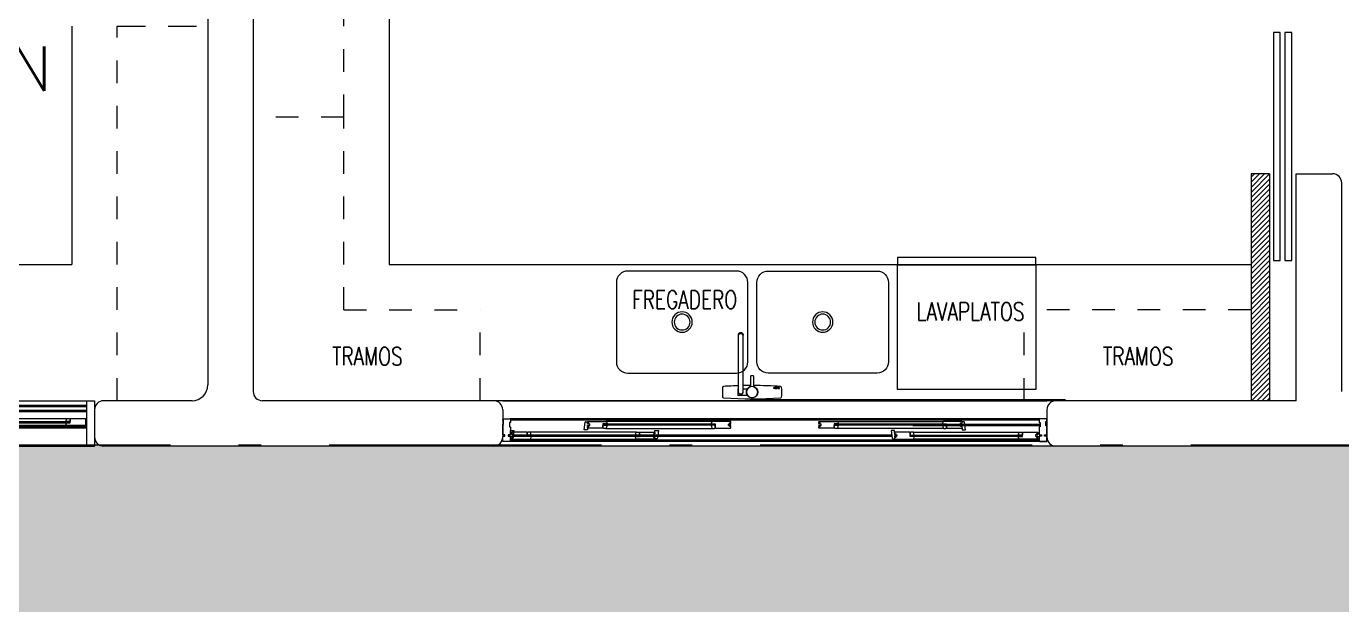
# Model space of a CAD drawing. Header units: metres. Extents: x 8 to 2416, y -346 to 476.
# Drawn here: x 45.75 to 51.55, y 32.25 to 34.8 of the extents above; entities that cross this region are included whole.
import ezdxf

# ---------------------------------------------------------------- set-up
doc = ezdxf.new("R2010")
doc.units = ezdxf.units.M
for name, pattern in [('0', [0]), ('ACAD_ISO10W100', [18, 12, -3, 0, -3]), ('DASHED', [0.75, 0.5, -0.25]), ('DASHED2', [0.375, 0.25, -0.125]), ('HIDDEN2', [0.1875, 0.125, -0.0625])]:
    doc.linetypes.add(name, pattern=pattern)
doc.layers.get('0').update_dxf_attribs({"color": 250, "linetype": '0', "lineweight": 20})
for name, color, linetype, lineweight in [('01_Mobiliario', 19, 'Continuous', 0), ('01a_Mobiliario', 250, 'Continuous', 0), ('A-DOOR', 35, 'Continuous', 5), ('A-EQPM-OVHD', 253, 'DASHED2', 5), ('A-WALL', 250, 'Continuous', 20), ('baños', 140, 'Continuous', 0), ('cristales', 131, 'Continuous', 0), ('MOB FIJOS', 251, 'Continuous', 0), ('MOBILIARIOS', 252, 'Continuous', 0), ('piso', 253, 'Continuous', 0), ('PLF 01', 252, 'Continuous', 9), ('PROYECCION', 9, 'DASHED', 0), ('textos', 7, 'Continuous', 0)]:
    doc.layers.add(name, color=color, linetype=linetype, lineweight=lineweight)
doc.layers.add('grama', color=7, linetype='Continuous', lineweight=0, true_color=0x698c45)
doc.layers.add('SOLAR', color=7, linetype='ACAD_ISO10W100', lineweight=9, true_color=0xff1414)
doc.styles.add('Arch-Dim', font='romans.shx', dxfattribs={"width": 0.75})
doc.styles.get("Standard").update_dxf_attribs({"font": 'arial.ttf', "height": 0.1875})

# ---------------------------------------------------------------- blocks, each defined once
blk = doc.blocks.new('Fenton Bead')
at = {"color": 7}
blk.add_lwpolyline([(2.1, 12.5, -0.341999), (0.2, 11), (0, 10.7), (0, 1), (1, 0), (18, 0), (18, 0.5), (14.7, 12.9, 0.339454), (13.2, 14), (4.1, 14, 0.341999)], format="xyb", close=True, dxfattribs=at)
blk = doc.blocks.new('A$Cd5cd191f')
at = {"layer": 'A-DOOR', "color": 7}
for p, q in [((-0.05, 0.2), (2.35, 0.2)), ((-0.05, 0.1185), (-0.0485, 0.12)), ((-0.05, 0.1145), (-0.05, 0.1185)), ((-0.0485, 0.12), (-0.0175, 0.12)), ((-0.0175, 0.12), (-0.016, 0.1185)), ((2.3175, 0.12), (-0.0175, 0.12)), ((-0.016, 0.1185), (-0.016, 0.1035)), ((2.3175, 0.12), (2.316, 0.1185)), ((2.316, 0.1185), (2.316, 0.1035)), ((2.3485, 0.12), (2.3175, 0.12)), ((2.35, 0.1185), (2.3485, 0.12)), ((2.35, 0.1085), (2.35, 0.1185)), ((-0.046, 0.1145), (-0.05, 0.1145)), ((-0.05, 0.049), (-0.05, 0.0955)), ((-0.05, 0.0955), (-0.046, 0.0955)), ((-0.046, 0.0955), (-0.046, 0.1145)), ((-0.016, 0.1035), (-0.02, 0.1035)), ((-0.02, 0.1035), (-0.02, 0.0845)), ((-0.02, 0.0845), (-0.016, 0.0845)), ((-0.016, 0.0845), (-0.016, 0.049)), ((-0.016, 0.049), (-0.016, 0.0685)), ((-0.016, 0.0685), (-0.001, 0.0685)), ((-0.0085, 0.061), (-0.01, 0.0595)), ((-0.01, 0.0595), (-0.01, 0.0537)), ((0.0565, 0.061), (-0.0085, 0.061)), ((-0.001, 0.0685), (-0.0053, 0.0353)), ((0.058, 0.0595), (0.0565, 0.061)), ((0.058, 0.042), (0.058, 0.0595)), ((0.5403, 0.062), (0.0712, 0.062)), ((0.3093, 0.0715), (0.3136, 0.1047)), ((0.3243, 0.0715), (0.3093, 0.0715)), ((0.3166, 0.1075), (0.3243, 0.1075)), ((0.3243, 0.1075), (0.3258, 0.109)), ((0.3243, 0.102), (0.3243, 0.1075)), ((0.3303, 0.102), (0.3243, 0.102)), ((0.3243, 0.097), (0.3243, 0.0993)), ((0.3243, 0.0993), (0.3303, 0.0993)), ((0.3343, 0.097), (0.3243, 0.097)), ((0.3243, 0.089), (0.3243, 0.091)), ((0.3243, 0.091), (0.3343, 0.091)), ((0.3303, 0.089), (0.3243, 0.089)), ((0.3243, 0.0805), (0.3243, 0.0863)), ((0.3243, 0.0863), (0.3303, 0.0863)), ((0.3258, 0.079), (0.3243, 0.0805)), ((0.3243, 0.0805), (0.3243, 0.0715)), ((0.3258, 0.109), (0.4065, 0.109)), ((0.3908, 0.079), (0.3258, 0.079)), ((0.3303, 0.0993), (0.3303, 0.102)), ((0.3303, 0.0863), (0.3303, 0.089)), ((0.3343, 0.091), (0.3343, 0.097)), ((0.3923, 0.0805), (0.3908, 0.079)), ((0.4098, 0.098), (0.3923, 0.098)), ((0.3923, 0.098), (0.3923, 0.0805)), ((0.3923, 0.095), (0.3973, 0.095)), ((0.3923, 0.095), (0.3973, 0.095)), ((0.3973, 0.097), (0.4033, 0.093)), ((0.3973, 0.093), (0.4033, 0.097)), ((0.4056, 0.078), (0.8746, 0.078)), ((0.4065, 0.109), (0.4083, 0.1075)), ((0.8737, 0.109), (0.4065, 0.109)), ((0.4083, 0.1075), (0.4103, 0.0995)), ((0.4103, 0.0985), (0.4098, 0.098)), ((0.4103, 0.0995), (0.4103, 0.0985)), ((0.5535, 0.0595), (0.555, 0.061)), ((0.5535, 0.042), (0.5535, 0.0595)), ((0.555, 0.061), (0.62, 0.061)), ((0.62, 0.061), (0.6215, 0.0595)), ((0.6215, 0.0595), (0.6215, 0.0685)), ((0.6215, 0.0685), (0.6365, 0.0685)), ((0.6215, 0.0595), (0.6215, 0.0537)), ((0.6365, 0.0685), (0.6322, 0.0353)), ((0.8718, 0.1075), (0.8698, 0.0995)), ((0.8698, 0.0995), (0.8698, 0.0985)), ((0.8698, 0.0985), (0.8703, 0.098)), ((0.8703, 0.098), (0.8878, 0.098)), ((0.8737, 0.109), (0.8718, 0.1075)), ((0.9543, 0.109), (0.8737, 0.109)), ((0.8828, 0.097), (0.8768, 0.093)), ((0.8828, 0.093), (0.8768, 0.097)), ((0.8878, 0.095), (0.8828, 0.095)), ((0.8878, 0.095), (0.8828, 0.095)), ((0.8878, 0.098), (0.8878, 0.0805)), ((0.8878, 0.0805), (0.8893, 0.079)), ((0.8893, 0.079), (0.9543, 0.079)), ((0.9458, 0.091), (0.9458, 0.097)), ((0.9458, 0.097), (0.9558, 0.097)), ((0.9558, 0.091), (0.9458, 0.091)), ((0.9498, 0.0993), (0.9498, 0.102)), ((0.9498, 0.102), (0.9558, 0.102)), ((0.9558, 0.0993), (0.9498, 0.0993)), ((0.9498, 0.0863), (0.9498, 0.089)), ((0.9498, 0.089), (0.9558, 0.089)), ((0.9558, 0.0863), (0.9498, 0.0863)), ((0.9558, 0.1075), (0.9543, 0.109)), ((0.9543, 0.079), (0.9558, 0.0805)), ((0.9558, 0.102), (0.9558, 0.1075)), ((0.9558, 0.097), (0.9558, 0.0993)), ((0.9558, 0.089), (0.9558, 0.091)), ((0.9558, 0.0805), (0.9558, 0.0863)), ((1.3442, 0.1075), (1.3457, 0.109)), ((1.3442, 0.102), (1.3442, 0.1075)), ((1.3502, 0.102), (1.3442, 0.102)), ((1.3442, 0.097), (1.3442, 0.0993)), ((1.3442, 0.0993), (1.3502, 0.0993)), ((1.3542, 0.097), (1.3442, 0.097)), ((1.3442, 0.089), (1.3442, 0.091)), ((1.3442, 0.091), (1.3542, 0.091)), ((1.3502, 0.089), (1.3442, 0.089)), ((1.3442, 0.0805), (1.3442, 0.0863)), ((1.3442, 0.0863), (1.3502, 0.0863)), ((1.3457, 0.079), (1.3442, 0.0805)), ((1.3457, 0.109), (1.4263, 0.109)), ((1.4107, 0.079), (1.3457, 0.079)), ((1.3502, 0.0993), (1.3502, 0.102)), ((1.3502, 0.0863), (1.3502, 0.089)), ((1.3542, 0.091), (1.3542, 0.097)), ((1.4122, 0.0805), (1.4107, 0.079)), ((1.4297, 0.098), (1.4122, 0.098)), ((1.4122, 0.098), (1.4122, 0.0805)), ((1.4122, 0.095), (1.4172, 0.095)), ((1.4122, 0.095), (1.4172, 0.095)), ((1.4172, 0.097), (1.4232, 0.093)), ((1.4172, 0.093), (1.4232, 0.097)), ((1.8944, 0.078), (1.4254, 0.078)), ((1.4263, 0.109), (1.4282, 0.1075)), ((1.4263, 0.109), (1.8935, 0.109)), ((1.4282, 0.1075), (1.4302, 0.0995)), ((1.4302, 0.0985), (1.4297, 0.098)), ((1.4302, 0.0995), (1.4302, 0.0985)), ((1.6785, 0.0685), (1.6635, 0.0685)), ((1.6635, 0.0685), (1.6678, 0.0353)), ((1.6785, 0.0595), (1.6785, 0.0685)), ((1.68, 0.061), (1.6785, 0.0595)), ((1.6785, 0.0595), (1.6785, 0.0537)), ((1.745, 0.061), (1.68, 0.061)), ((1.7465, 0.0595), (1.745, 0.061)), ((1.7465, 0.042), (1.7465, 0.0595)), ((1.7597, 0.062), (2.2288, 0.062)), ((1.8917, 0.1075), (1.8897, 0.0995)), ((1.8897, 0.0995), (1.8897, 0.0985)), ((1.8897, 0.0985), (1.8902, 0.098)), ((1.8902, 0.098), (1.9077, 0.098)), ((1.8935, 0.109), (1.8917, 0.1075)), ((1.9742, 0.109), (1.8935, 0.109)), ((1.9027, 0.097), (1.8967, 0.093)), ((1.9027, 0.093), (1.8967, 0.097)), ((1.9077, 0.095), (1.9027, 0.095)), ((1.9077, 0.095), (1.9027, 0.095)), ((1.9077, 0.098), (1.9077, 0.0805)), ((1.9077, 0.0805), (1.9092, 0.079)), ((1.9092, 0.079), (1.9742, 0.079)), ((1.9657, 0.091), (1.9657, 0.097)), ((1.9657, 0.097), (1.9757, 0.097)), ((1.9757, 0.091), (1.9657, 0.091)), ((1.9697, 0.0993), (1.9697, 0.102)), ((1.9697, 0.102), (1.9757, 0.102)), ((1.9757, 0.0993), (1.9697, 0.0993)), ((1.9697, 0.0863), (1.9697, 0.089)), ((1.9697, 0.089), (1.9757, 0.089)), ((1.9757, 0.0863), (1.9697, 0.0863)), ((1.9757, 0.1075), (1.9742, 0.109)), ((1.9742, 0.079), (1.9757, 0.0805)), ((1.9757, 0.102), (1.9757, 0.1075)), ((1.9834, 0.1075), (1.9757, 0.1075)), ((1.9757, 0.097), (1.9757, 0.0993)), ((1.9757, 0.089), (1.9757, 0.091)), ((1.9757, 0.0805), (1.9757, 0.0863)), ((1.9757, 0.0805), (1.9757, 0.0715)), ((1.9757, 0.0715), (1.9907, 0.0715)), ((1.9907, 0.0715), (1.9864, 0.1047)), ((2.242, 0.0595), (2.2435, 0.061)), ((2.242, 0.042), (2.242, 0.0595)), ((2.2435, 0.061), (2.3085, 0.061)), ((2.3085, 0.061), (2.31, 0.0595)), ((2.31, 0.0595), (2.31, 0.0537)), ((2.316, 0.1035), (2.32, 0.1035)), ((2.32, 0.0845), (2.316, 0.0845)), ((2.316, 0.0845), (2.316, 0.049)), ((2.32, 0.1035), (2.32, 0.0845)), ((2.346, 0.0895), (2.346, 0.1085)), ((2.346, 0.1085), (2.35, 0.1085)), ((2.35, 0.0895), (2.346, 0.0895)), ((2.35, 0.049), (2.35, 0.0895)), ((-0.04, 0.049), (-0.05, 0.049)), ((-0.05, 0.02), (-0.05, 0.043)), ((-0.05, 0.043), (-0.04, 0.043)), ((-0.0175, 0.02), (-0.05, 0.02)), ((2.35, 0.02), (-0.05, 0.02)), ((2.35, 0), (-0.05, 0)), ((-0.04, 0.043), (-0.04, 0.049)), ((-0.016, 0.049), (-0.026, 0.049)), ((-0.026, 0.049), (-0.026, 0.043)), ((-0.026, 0.043), (-0.016, 0.043)), ((-0.0195, 0.043), (-0.0195, 0.049)), ((-0.0195, 0.049), (-0.016, 0.049)), ((-0.016, 0.043), (-0.0195, 0.043)), ((-0.016, 0.0215), (-0.0175, 0.02)), ((-0.016, 0.043), (-0.016, 0.0215)), ((-0.016, 0.0215), (-0.016, 0.043)), ((-0.0083, 0.0325), (-0.016, 0.0325)), ((-0.01, 0.0537), (-0.004, 0.0537)), ((-0.004, 0.051), (-0.01, 0.051)), ((-0.01, 0.051), (-0.01, 0.049)), ((-0.01, 0.049), (0, 0.049)), ((0, 0.043), (-0.01, 0.043)), ((-0.01, 0.043), (-0.01, 0.0407)), ((-0.01, 0.0407), (-0.004, 0.0407)), ((-0.004, 0.038), (-0.01, 0.038)), ((-0.01, 0.038), (-0.01, 0.0325)), ((-0.01, 0.0325), (-0.0085, 0.031)), ((-0.0085, 0.031), (0.0721, 0.031)), ((-0.004, 0.0537), (-0.004, 0.051)), ((-0.004, 0.0407), (-0.004, 0.038)), ((0, 0.049), (0, 0.043)), ((0.058, 0.045), (0.063, 0.045)), ((0.058, 0.045), (0.063, 0.045)), ((0.0755, 0.042), (0.058, 0.042)), ((0.063, 0.043), (0.069, 0.047)), ((0.063, 0.047), (0.069, 0.043)), ((0.0721, 0.031), (0.074, 0.0325)), ((0.0721, 0.031), (0.5394, 0.031)), ((0.074, 0.0325), (0.076, 0.0405)), ((0.076, 0.0415), (0.0755, 0.042)), ((0.076, 0.0405), (0.076, 0.0415)), ((0.5355, 0.0415), (0.536, 0.042)), ((0.5355, 0.0405), (0.5355, 0.0415)), ((0.5375, 0.0325), (0.5355, 0.0405)), ((0.536, 0.042), (0.5535, 0.042)), ((0.5394, 0.031), (0.5375, 0.0325)), ((0.62, 0.031), (0.5394, 0.031)), ((0.5485, 0.043), (0.5425, 0.047)), ((0.5485, 0.047), (0.5425, 0.043)), ((0.5535, 0.045), (0.5485, 0.045)), ((0.5535, 0.045), (0.5485, 0.045)), ((0.6215, 0.049), (0.6115, 0.049)), ((0.6115, 0.049), (0.6115, 0.043)), ((0.6115, 0.043), (0.6215, 0.043)), ((0.6215, 0.0537), (0.6155, 0.0537)), ((0.6155, 0.0537), (0.6155, 0.051)), ((0.6155, 0.051), (0.6215, 0.051)), ((0.6215, 0.0407), (0.6155, 0.0407)), ((0.6155, 0.0407), (0.6155, 0.038)), ((0.6155, 0.038), (0.6215, 0.038)), ((0.6215, 0.0325), (0.62, 0.031)), ((0.6215, 0.051), (0.6215, 0.049)), ((0.6215, 0.043), (0.6215, 0.0407)), ((0.6215, 0.038), (0.6215, 0.0325)), ((0.6292, 0.0325), (0.6215, 0.0325)), ((1.6708, 0.0325), (1.6785, 0.0325)), ((1.6785, 0.0537), (1.6845, 0.0537)), ((1.6845, 0.051), (1.6785, 0.051)), ((1.6785, 0.051), (1.6785, 0.049)), ((1.6785, 0.049), (1.6885, 0.049)), ((1.6885, 0.043), (1.6785, 0.043)), ((1.6785, 0.043), (1.6785, 0.0407)), ((1.6785, 0.0407), (1.6845, 0.0407)), ((1.6845, 0.038), (1.6785, 0.038)), ((1.6785, 0.038), (1.6785, 0.0325)), ((1.6785, 0.0325), (1.68, 0.031)), ((1.68, 0.031), (1.7606, 0.031)), ((1.6845, 0.0537), (1.6845, 0.051)), ((1.6845, 0.0407), (1.6845, 0.038)), ((1.6885, 0.049), (1.6885, 0.043)), ((1.7465, 0.045), (1.7515, 0.045)), ((1.7465, 0.045), (1.7515, 0.045)), ((1.764, 0.042), (1.7465, 0.042)), ((1.7515, 0.043), (1.7575, 0.047)), ((1.7515, 0.047), (1.7575, 0.043)), ((1.7606, 0.031), (1.7625, 0.0325)), ((2.2279, 0.031), (1.7606, 0.031)), ((1.7625, 0.0325), (1.7645, 0.0405)), ((1.7645, 0.0415), (1.764, 0.042)), ((1.7645, 0.0405), (1.7645, 0.0415)), ((2.224, 0.0415), (2.2245, 0.042)), ((2.224, 0.0405), (2.224, 0.0415)), ((2.226, 0.0325), (2.224, 0.0405)), ((2.2245, 0.042), (2.242, 0.042)), ((2.2279, 0.031), (2.226, 0.0325)), ((2.3085, 0.031), (2.2279, 0.031)), ((2.237, 0.043), (2.231, 0.047)), ((2.237, 0.047), (2.231, 0.043)), ((2.242, 0.045), (2.237, 0.045)), ((2.242, 0.045), (2.237, 0.045)), ((2.31, 0.049), (2.3, 0.049)), ((2.3, 0.049), (2.3, 0.043)), ((2.3, 0.043), (2.31, 0.043)), ((2.31, 0.0537), (2.304, 0.0537)), ((2.304, 0.0537), (2.304, 0.051)), ((2.304, 0.051), (2.31, 0.051)), ((2.31, 0.0407), (2.304, 0.0407)), ((2.304, 0.0407), (2.304, 0.038)), ((2.304, 0.038), (2.31, 0.038)), ((2.31, 0.0325), (2.3085, 0.031)), ((2.31, 0.051), (2.31, 0.049)), ((2.31, 0.043), (2.31, 0.0407)), ((2.31, 0.038), (2.31, 0.0325)), ((2.316, 0.049), (2.326, 0.049)), ((2.326, 0.043), (2.316, 0.043)), ((2.316, 0.043), (2.316, 0.0215)), ((2.316, 0.0215), (2.3175, 0.02)), ((2.3175, 0.02), (2.35, 0.02)), ((2.326, 0.049), (2.326, 0.043)), ((2.34, 0.043), (2.34, 0.049)), ((2.34, 0.049), (2.35, 0.049)), ((2.35, 0.043), (2.34, 0.043)), ((2.35, 0.02), (2.35, 0.043))]:
    blk.add_line(p, q, dxfattribs=at)
at = {"layer": 'A-DOOR', "color": 8}
for p, q in [((2.316, 0.114), (-0.016, 0.114)), ((1.7582, 0.097), (2.32, 0.097)), ((1.759, 0.091), (2.32, 0.091)), ((2.316, 0.026), (-0.016, 0.026)), ((-0.0043, 0.043), (1.6668, 0.043)), ((-0.0035, 0.049), (1.666, 0.049))]:
    blk.add_line(p, q, dxfattribs=at)
at = {"layer": 'A-DOOR', "color": 7}
for points in [[(0.3923, 0.095), (0.3973, 0.095), (0.3973, 0.095), (0.3923, 0.095)], [(0.8828, 0.093), (0.3973, 0.093), (0.3973, 0.097), (0.8828, 0.097)], [(0.8828, 0.097), (0.3973, 0.097), (0.3973, 0.093), (0.8828, 0.093)], [(0.3973, 0.097), (0.4033, 0.097), (0.4033, 0.093), (0.3973, 0.093)], [(0.4098, 0.098), (0.3978, 0.098), (0.3978, 0.097), (0.4098, 0.097)], [(0.4098, 0.093), (0.3978, 0.093), (0.3978, 0.092), (0.4098, 0.092)], [(0.4033, 0.097), (0.4083, 0.097), (0.4083, 0.093), (0.4033, 0.093)], [(0.8703, 0.098), (0.8823, 0.098), (0.8823, 0.097), (0.8703, 0.097)], [(0.8703, 0.093), (0.8823, 0.093), (0.8823, 0.092), (0.8703, 0.092)], [(0.8768, 0.097), (0.8718, 0.097), (0.8718, 0.093), (0.8768, 0.093)], [(0.8828, 0.097), (0.8768, 0.097), (0.8768, 0.093), (0.8828, 0.093)], [(0.8878, 0.095), (0.8828, 0.095), (0.8828, 0.095), (0.8878, 0.095)], [(1.4122, 0.095), (1.4172, 0.095), (1.4172, 0.095), (1.4122, 0.095)], [(1.4172, 0.097), (1.4232, 0.097), (1.4232, 0.093), (1.4172, 0.093)], [(1.4172, 0.093), (1.9027, 0.093), (1.9027, 0.097), (1.4172, 0.097)], [(1.4172, 0.097), (1.9027, 0.097), (1.9027, 0.093), (1.4172, 0.093)], [(1.4297, 0.098), (1.4177, 0.098), (1.4177, 0.097), (1.4297, 0.097)], [(1.4297, 0.093), (1.4177, 0.093), (1.4177, 0.092), (1.4297, 0.092)], [(1.4232, 0.097), (1.4282, 0.097), (1.4282, 0.093), (1.4232, 0.093)], [(1.8902, 0.098), (1.9022, 0.098), (1.9022, 0.097), (1.8902, 0.097)], [(1.8902, 0.093), (1.9022, 0.093), (1.9022, 0.092), (1.8902, 0.092)], [(1.8967, 0.097), (1.8917, 0.097), (1.8917, 0.093), (1.8967, 0.093)], [(1.9027, 0.097), (1.8967, 0.097), (1.8967, 0.093), (1.9027, 0.093)], [(1.9077, 0.095), (1.9027, 0.095), (1.9027, 0.095), (1.9077, 0.095)], [(0.058, 0.045), (0.063, 0.045), (0.063, 0.045), (0.058, 0.045)], [(0.063, 0.043), (0.069, 0.043), (0.069, 0.047), (0.063, 0.047)], [(0.063, 0.047), (0.5485, 0.047), (0.5485, 0.043), (0.063, 0.043)], [(0.063, 0.043), (0.5485, 0.043), (0.5485, 0.047), (0.063, 0.047)], [(0.0755, 0.047), (0.0635, 0.047), (0.0635, 0.048), (0.0755, 0.048)], [(0.0755, 0.042), (0.0635, 0.042), (0.0635, 0.043), (0.0755, 0.043)], [(0.069, 0.043), (0.074, 0.043), (0.074, 0.047), (0.069, 0.047)], [(0.536, 0.047), (0.548, 0.047), (0.548, 0.048), (0.536, 0.048)], [(0.536, 0.042), (0.548, 0.042), (0.548, 0.043), (0.536, 0.043)], [(0.5425, 0.043), (0.5375, 0.043), (0.5375, 0.047), (0.5425, 0.047)], [(0.5485, 0.043), (0.5425, 0.043), (0.5425, 0.047), (0.5485, 0.047)], [(0.5535, 0.045), (0.5485, 0.045), (0.5485, 0.045), (0.5535, 0.045)], [(1.7465, 0.045), (1.7515, 0.045), (1.7515, 0.045), (1.7465, 0.045)], [(2.237, 0.047), (1.7515, 0.047), (1.7515, 0.043), (2.237, 0.043)], [(2.237, 0.043), (1.7515, 0.043), (1.7515, 0.047), (2.237, 0.047)], [(1.7515, 0.043), (1.7575, 0.043), (1.7575, 0.047), (1.7515, 0.047)], [(1.764, 0.047), (1.752, 0.047), (1.752, 0.048), (1.764, 0.048)], [(1.764, 0.042), (1.752, 0.042), (1.752, 0.043), (1.764, 0.043)], [(1.7575, 0.043), (1.7625, 0.043), (1.7625, 0.047), (1.7575, 0.047)], [(2.2245, 0.047), (2.2365, 0.047), (2.2365, 0.048), (2.2245, 0.048)], [(2.2245, 0.042), (2.2365, 0.042), (2.2365, 0.043), (2.2245, 0.043)], [(2.231, 0.043), (2.226, 0.043), (2.226, 0.047), (2.231, 0.047)], [(2.237, 0.043), (2.231, 0.043), (2.231, 0.047), (2.237, 0.047)], [(2.242, 0.045), (2.237, 0.045), (2.237, 0.045), (2.242, 0.045)]]:
    blk.add_lwpolyline(points, close=True, dxfattribs=at)
for centre, start, end in [((0.3166, 0.1045), 89.99852, 175.71088), ((1.9834, 0.1045), 4.28912, 90.00148), ((-0.0083, 0.0355), 269.99852, 355.71088), ((0.6292, 0.0355), 269.99852, 355.71088), ((1.6708, 0.0355), 184.28912, 270.00148)]:
    blk.add_arc(centre, 0.003, start, end, dxfattribs=at)
at = {"layer": 'cristales', "const_width": 0.004}
for points in [[(0.8718, 0.095), (0.4083, 0.095)], [(1.4282, 0.095), (1.8917, 0.095)], [(0.074, 0.045), (0.5375, 0.045)], [(2.226, 0.045), (1.7625, 0.045)]]:
    blk.add_lwpolyline(points, dxfattribs=at)
at = {"layer": 'A-DOOR', "color": 7, "yscale": 0.001000000023175567, "zscale": 0.001000000023175567}
for p, xscale in [((0.058, 0.048), 0.001000000023175567), ((0.5535, 0.048), -0.001000000023175567), ((1.7465, 0.048), 0.001000000023175567), ((2.242, 0.048), -0.001000000023175567)]:
    blk.add_blockref('Fenton Bead', p, dxfattribs=dict(at, xscale=xscale))
at = {"layer": 'A-DOOR', "color": 7, "yscale": 0.001000000023175567, "zscale": 0.001000000023175567, "rotation": 180}
for p, xscale in [((0.3923, 0.092), -0.001000000023175567), ((0.8878, 0.092), 0.001000000023175567), ((1.4122, 0.092), -0.001000000023175567), ((1.9077, 0.092), 0.001000000023175567)]:
    blk.add_blockref('Fenton Bead', p, dxfattribs=dict(at, xscale=xscale))
blk = doc.blocks.new('A$C531dc7ba')
at = {"layer": 'A-DOOR'}
for p, q in [((0, 0.2), (1.4, 0.2)), ((0, 0.2), (0, 0)), ((0.034, 0), (0.034, 0.2)), ((0.034, 0.18), (1.366, 0.18)), ((1.366, 0), (1.366, 0.2)), ((1.4, 0.2), (1.4, 0)), ((0.04, 0.1675), (0.0415, 0.169)), ((0.04, 0.1405), (0.04, 0.1675)), ((0.0415, 0.139), (0.04, 0.1405)), ((0.0415, 0.169), (0.1221, 0.169)), ((0.1065, 0.139), (0.0415, 0.139)), ((0.108, 0.1405), (0.1065, 0.139)), ((0.1255, 0.158), (0.108, 0.158)), ((0.108, 0.158), (0.108, 0.1405)), ((0.108, 0.155), (0.113, 0.155)), ((0.108, 0.155), (0.113, 0.155)), ((0.113, 0.157), (0.119, 0.153)), ((0.113, 0.153), (0.119, 0.157)), ((0.6528, 0.138), (0.1212, 0.138)), ((0.1221, 0.169), (0.124, 0.1675)), ((0.1221, 0.169), (0.6519, 0.169)), ((0.124, 0.1675), (0.126, 0.1595)), ((0.126, 0.1585), (0.1255, 0.158)), ((0.126, 0.1595), (0.126, 0.1585)), ((0.65, 0.1675), (0.648, 0.1595)), ((0.648, 0.1595), (0.648, 0.1585)), ((0.648, 0.1585), (0.6485, 0.158)), ((0.6485, 0.158), (0.666, 0.158)), ((0.6519, 0.169), (0.65, 0.1675)), ((0.7325, 0.169), (0.6519, 0.169)), ((0.661, 0.157), (0.655, 0.153)), ((0.661, 0.153), (0.655, 0.157)), ((0.666, 0.155), (0.661, 0.155)), ((0.666, 0.155), (0.661, 0.155)), ((0.666, 0.158), (0.666, 0.1405)), ((0.666, 0.1405), (0.6675, 0.139)), ((0.6675, 0.121), (0.666, 0.1195)), ((0.666, 0.1195), (0.666, 0.0925)), ((0.6675, 0.139), (0.7325, 0.139)), ((0.7325, 0.121), (0.6675, 0.121)), ((0.734, 0.1675), (0.7325, 0.169)), ((0.734, 0.1405), (0.7325, 0.139)), ((0.734, 0.1195), (0.7325, 0.121)), ((0.734, 0.1405), (0.734, 0.1675)), ((0.734, 0.102), (0.734, 0.1195)), ((0.7472, 0.122), (1.2788, 0.122)), ((1.292, 0.1195), (1.2935, 0.121)), ((1.292, 0.102), (1.292, 0.1195)), ((1.2935, 0.121), (1.3585, 0.121)), ((1.3585, 0.121), (1.36, 0.1195)), ((1.36, 0.1195), (1.36, 0.0925)), ((0.034, 0.08), (1.366, 0.08)), ((0.666, 0.0925), (0.6675, 0.091)), ((0.6675, 0.091), (0.7481, 0.091)), ((0.734, 0.105), (0.739, 0.105)), ((0.734, 0.105), (0.739, 0.105)), ((0.7515, 0.102), (0.734, 0.102)), ((0.739, 0.103), (0.745, 0.107)), ((0.739, 0.107), (0.745, 0.103)), ((0.7481, 0.091), (0.75, 0.0925)), ((1.2779, 0.091), (0.7481, 0.091)), ((0.75, 0.0925), (0.752, 0.1005)), ((0.752, 0.1015), (0.7515, 0.102)), ((0.752, 0.1005), (0.752, 0.1015)), ((1.274, 0.1015), (1.2745, 0.102)), ((1.274, 0.1005), (1.274, 0.1015)), ((1.276, 0.0925), (1.274, 0.1005)), ((1.2745, 0.102), (1.292, 0.102)), ((1.2779, 0.091), (1.276, 0.0925)), ((1.3585, 0.091), (1.2779, 0.091)), ((1.287, 0.103), (1.281, 0.107)), ((1.287, 0.107), (1.281, 0.103)), ((1.292, 0.105), (1.287, 0.105)), ((1.292, 0.105), (1.287, 0.105)), ((1.36, 0.0925), (1.3585, 0.091)), ((0, 0), (1.4, 0))]:
    blk.add_line(p, q, dxfattribs=at)
at = {"layer": 'A-DOOR', "color": 8}
for p, q in [((0.034, 0.174), (1.366, 0.174)), ((1.366, 0.157), (0.734, 0.157)), ((1.366, 0.151), (0.734, 0.151)), ((0.666, 0.109), (0.034, 0.109)), ((0.666, 0.103), (0.034, 0.103)), ((0.034, 0.086), (1.366, 0.086))]:
    blk.add_line(p, q, dxfattribs=at)
at = {"layer": 'A-DOOR'}
for points in [[(0.108, 0.155), (0.113, 0.155), (0.113, 0.155), (0.108, 0.155)], [(0.113, 0.157), (0.119, 0.157), (0.119, 0.153), (0.113, 0.153)], [(0.113, 0.157), (0.661, 0.157), (0.661, 0.153), (0.113, 0.153)], [(0.1255, 0.158), (0.1135, 0.158), (0.1135, 0.157), (0.1255, 0.157)], [(0.1255, 0.153), (0.1135, 0.153), (0.1135, 0.152), (0.1255, 0.152)], [(0.119, 0.157), (0.124, 0.157), (0.124, 0.153), (0.119, 0.153)], [(0.6485, 0.158), (0.6605, 0.158), (0.6605, 0.157), (0.6485, 0.157)], [(0.6485, 0.153), (0.6605, 0.153), (0.6605, 0.152), (0.6485, 0.152)], [(0.655, 0.157), (0.65, 0.157), (0.65, 0.153), (0.655, 0.153)], [(0.661, 0.157), (0.655, 0.157), (0.655, 0.153), (0.661, 0.153)], [(0.666, 0.155), (0.661, 0.155), (0.661, 0.155), (0.666, 0.155)], [(0.734, 0.105), (0.739, 0.105), (0.739, 0.105), (0.734, 0.105)], [(1.287, 0.103), (0.739, 0.103), (0.739, 0.107), (1.287, 0.107)], [(0.739, 0.103), (0.745, 0.103), (0.745, 0.107), (0.739, 0.107)], [(0.7515, 0.107), (0.7395, 0.107), (0.7395, 0.108), (0.7515, 0.108)], [(0.7515, 0.102), (0.7395, 0.102), (0.7395, 0.103), (0.7515, 0.103)], [(0.745, 0.103), (0.75, 0.103), (0.75, 0.107), (0.745, 0.107)], [(1.2745, 0.107), (1.2865, 0.107), (1.2865, 0.108), (1.2745, 0.108)], [(1.2745, 0.102), (1.2865, 0.102), (1.2865, 0.103), (1.2745, 0.103)], [(1.281, 0.103), (1.276, 0.103), (1.276, 0.107), (1.281, 0.107)], [(1.287, 0.103), (1.281, 0.103), (1.281, 0.107), (1.287, 0.107)], [(1.292, 0.105), (1.287, 0.105), (1.287, 0.105), (1.292, 0.105)]]:
    blk.add_lwpolyline(points, close=True, dxfattribs=at)
for points in [[(0.1101, 0.1395, 0.341999), (0.1082, 0.141), (0.108, 0.1413), (0.108, 0.151), (0.109, 0.152), (0.126, 0.152), (0.126, 0.1515), (0.1227, 0.1391, -0.339454), (0.1212, 0.138), (0.1121, 0.138, -0.341999)], [(0.6639, 0.1395, -0.341999), (0.6658, 0.141), (0.666, 0.1413), (0.666, 0.151), (0.665, 0.152), (0.648, 0.152), (0.648, 0.1515), (0.6513, 0.1391, 0.339454), (0.6528, 0.138), (0.6619, 0.138, 0.341999)], [(0.7361, 0.1205, -0.341999), (0.7342, 0.119), (0.734, 0.1187), (0.734, 0.109), (0.735, 0.108), (0.752, 0.108), (0.752, 0.1085), (0.7487, 0.1209, 0.339454), (0.7472, 0.122), (0.7381, 0.122, 0.341999)], [(1.2899, 0.1205, 0.341999), (1.2918, 0.119), (1.292, 0.1187), (1.292, 0.109), (1.291, 0.108), (1.274, 0.108), (1.274, 0.1085), (1.2773, 0.1209, -0.339454), (1.2788, 0.122), (1.2879, 0.122, -0.341999)]]:
    blk.add_lwpolyline(points, format="xyb", close=True, dxfattribs=at)
at = {"layer": 'A-DOOR', "color": 7}
for points in [[(0.113, 0.153), (0.661, 0.153), (0.661, 0.157), (0.113, 0.157)], [(1.287, 0.107), (0.739, 0.107), (0.739, 0.103), (1.287, 0.103)]]:
    blk.add_lwpolyline(points, close=True, dxfattribs=at)
at = {"layer": 'cristales', "const_width": 0.004}
for points in [[(0.124, 0.155), (0.65, 0.155)], [(1.276, 0.105), (0.75, 0.105)]]:
    blk.add_lwpolyline(points, dxfattribs=at)
blk = doc.blocks.new('SE3')
at = {"layer": 'MOB FIJOS'}
for p, q in [((115.4, 359.7), (115.4, 371.2)), ((132.6, 371.2), (115.4, 371.2)), ((115.4, 359.7), (116.8, 359.7)), ((116.8, 365.4), (116.8, 264.8)), ((124.5, 264.8), (124.5, 365.4)), ((124.5, 359.7), (132.6, 359.7)), ((138.5, 355.7), (138.5, 336.6)), ((143.5, 336.6), (143.5, 355.7)), ((180, 358.9), (179.6, 358.9)), ((179.6, 358.9), (179.6, 357)), ((179.6, 357), (180, 357)), ((180, 358.1), (180, 358.9)), ((180.7, 358.1), (180, 358.1)), ((180, 357), (180, 357.8)), ((180, 357.8), (180.7, 357.8)), ((181.1, 358.9), (180.7, 358.9)), ((180.7, 358.9), (180.7, 358.1)), ((180.7, 357.8), (180.7, 357)), ((180.7, 357), (181.1, 357)), ((181.1, 357), (181.1, 358.9)), ((181.5, 358.9), (182.8, 358.9)), ((181.5, 357), (181.5, 358.9)), ((182.9, 357), (181.5, 357)), ((181.8, 358.6), (181.8, 358.2)), ((182.8, 358.6), (181.8, 358.6)), ((181.8, 358.2), (182.8, 358.2)), ((181.8, 357.8), (181.8, 357.3)), ((182.8, 357.8), (181.8, 357.8)), ((181.8, 357.3), (182.9, 357.3)), ((182.8, 358.9), (182.8, 358.6)), ((182.8, 358.2), (182.8, 357.8)), ((182.9, 357.3), (182.9, 357)), ((183.2, 358.9), (183.6, 358.9)), ((183.2, 357), (183.2, 358.9)), ((184.5, 357), (183.2, 357)), ((183.6, 358.9), (183.6, 357.3)), ((183.6, 357.3), (184.5, 357.3)), ((184.5, 357.3), (184.5, 357)), ((184.6, 358.9), (185, 358.9)), ((185.2, 357), (184.6, 358.9)), ((185, 358.9), (185.4, 357.5)), ((185.6, 357), (185.2, 357)), ((185.4, 357.5), (185.9, 358.9)), ((186.3, 358.9), (185.6, 357)), ((185.9, 358.9), (186.3, 358.9)), ((186.5, 358.9), (187.8, 358.9)), ((186.5, 357), (186.5, 358.9)), ((187.8, 357), (186.5, 357)), ((186.8, 358.6), (186.8, 358.2)), ((187.8, 358.6), (186.8, 358.6)), ((186.8, 358.2), (187.7, 358.2)), ((186.8, 357.8), (186.8, 357.3)), ((187.7, 357.8), (186.8, 357.8)), ((186.8, 357.3), (187.8, 357.3)), ((187.7, 358.2), (187.7, 357.8)), ((187.8, 358.9), (187.8, 358.6)), ((187.8, 357.3), (187.8, 357)), ((188, 358.9), (188.5, 358.9)), ((188.6, 358), (188, 358.9)), ((188, 357), (188.6, 358)), ((188.4, 357), (188, 357)), ((188.8, 357.7), (188.4, 357)), ((188.5, 358.9), (188.8, 358.3)), ((188.8, 358.3), (189.2, 358.9)), ((189.2, 357), (188.8, 357.7)), ((189.6, 358.9), (189, 358)), ((189, 358), (189.7, 357)), ((189.2, 358.9), (189.6, 358.9)), ((189.7, 357), (189.2, 357)), ((143.5, 336.6), (138.5, 336.6)), ((116.5, 264.1), (116.5, 263.5)), ((116.8, 264.8), (116.8, 264.1)), ((124.5, 264.1), (124.5, 264.8)), ((124.8, 263.5), (124.8, 264.1))]:
    blk.add_line(p, q, dxfattribs=at)
blk.add_circle((141, 365.4), 10, dxfattribs=at)
for centre, radius, start, end in [((200.7, 365.4), 111.9, 175.2133, 184.7867), ((90.8, 374.6), 1.52, 93.4481, 175.2133), ((141, -458.7), 836.4, 86.5519, 93.4481), ((141, 365.4), 10.2, 0, 255.8182), ((191.2, 374.6), 1.52, 4.7867, 86.5519), ((81.2, 365.4), 111.9, 355.2133, 4.7867), ((90.8, 356.2), 1.52, 184.7867, 266.5519), ((141, 1189.5), 836.4, 266.5519, 268.3467), ((120.7, 365.4), 3.91, 0, 192.0524), ((120.7, 365.4), 3.81, 0, 180), ((120.7, 365.4), 3.91, 347.9113, 0), ((141, 1189.5), 836.4, 268.8689, 269.8295), ((141, 365.4), 10.2, 284.1818, 0), ((141, 1189.5), 836.4, 270.1705, 273.4481), ((191.2, 356.2), 1.52, 273.4481, 355.2133)]:
    blk.add_arc(centre, radius, start, end, dxfattribs=at)
for centre, major_axis, start_param, end_param in [((120.7, 264.1), (4.12, 0), 2.748282, 6.283185), ((120.7, 263.5), (4.12, 0), 3.141593, 6.283185), ((120.7, 264.8), (-3.81, 0), 0, 3.141593), ((120.7, 264.1), (3.81, 0), 3.141593, 6.283185), ((120.7, 264.1), (4.12, 0), 0, 0.393311)]:
    blk.add_ellipse(centre, major_axis=major_axis, ratio=0.996195, start_param=start_param, end_param=end_param, dxfattribs=at)
blk = doc.blocks.new('A$C42cea3f9')
at = {"layer": 'MOB FIJOS'}
for points in [[(0.53, 0.5642), (0.05, 0.5642, 0.414214), (0, 0.5142), (0, 0.1642, 0.414214), (0.05, 0.1142), (0.53, 0.1142, 0.414214), (0.58, 0.1642), (0.58, 0.5142, 0.414214)], [(0.67, 0.5642), (1.15, 0.5642, -0.414214), (1.2, 0.5142), (1.2, 0.1642, -0.414214), (1.15, 0.1142), (0.67, 0.1142, -0.414214), (0.62, 0.1642), (0.62, 0.5142, -0.414214)]]:
    blk.add_lwpolyline(points, format="xyb", close=True, dxfattribs=at)
at = {"layer": 'MOB FIJOS', "ltscale": 0.01}
for centre, major_axis in [((0.29, 0.3392), (-0.0318, 0.0318)), ((0.29, 0.3392), (-0.0247, 0.0247)), ((0.91, 0.3392), (-0.0318, 0.0318)), ((0.91, 0.3392), (-0.0247, 0.0247))]:
    blk.add_ellipse(centre, major_axis=major_axis, ratio=1, start_param=2.356194489560823, end_param=8.639379796740409, dxfattribs=at)
at = {"layer": 'MOB FIJOS', "xscale": 0.002480511886764446, "yscale": 0.002480511886764446, "zscale": 0.002480511886764446, "rotation": 180}
blk.add_blockref('SE3', (0.951, 0.9368), dxfattribs=at)
blk = doc.blocks.new('PL BASE 1N NASAS 09')
at = {"layer": 'PLF 01'}
h = blk.add_hatch(dxfattribs=at)
h.set_pattern_fill('LINE', color=256, scale=0.005, angle=45)
h.set_pattern_definition([(45, (-101.589091, -54.774719), (-0.01122532, 0.01122532), [])])
h.paths.add_polyline_path([(-99.1496, -54.0497), (-99.1496, -55.0497), (-99.231, -55.0497), (-99.231, -54.0497)])
at = {"layer": '01_Mobiliario', "ltscale": 0.005, "transparency": 33554684}
for p, q in [((-103.0311, -51.7997), (-103.0311, -54.4497)), ((-103.0311, -54.4497), (-99.231, -54.4497))]:
    blk.add_line(p, q, dxfattribs=at)
at = {"layer": '01a_Mobiliario', "transparency": 33554684}
for p in [(-104.4311, -53.3997), (-106.2311, -54.4497)]:
    blk.add_line(p, (-104.4311, -54.4497), dxfattribs=at)
at = {"layer": 'A-DOOR'}
for points in [[(-99.1019, -54.4319), (-99.1019, -53.4264), (-99.1321, -53.4264), (-99.1321, -54.4319)], [(-99.051, -54.4319), (-99.051, -53.4264), (-99.0813, -53.4264), (-99.0813, -54.4319)]]:
    blk.add_lwpolyline(points, close=True, dxfattribs=at)
at = {"layer": 'A-EQPM-OVHD', "linetype": 'HIDDEN2'}
blk.add_line((-104.2311, -53.3997), (-103.8311, -53.3997), dxfattribs=at)
at = {"layer": 'A-WALL'}
for p, q in [((-103.8311, -51.1397), (-103.8311, -54.9197)), ((-103.6311, -51.1397), (-103.6311, -54.9197)), ((-99.0311, -55.0497), (-99.0311, -54.0497)), ((-99.0311, -54.0497), (-98.8711, -54.0497)), ((-98.8311, -55.0097), (-98.8311, -54.0897)), ((-103.8311, -54.9197), (-103.8311, -54.9797)), ((-103.6311, -54.9197), (-103.6311, -55.0097)), ((-103.9011, -55.0497), (-104.2911, -55.0497)), ((-102.5711, -55.0497), (-103.5911, -55.0497)), ((-100.1311, -55.0497), (-102.5711, -55.0497)), ((-99.0311, -55.0497), (-100.1311, -55.0497)), ((-104.3311, -55.0897), (-104.3311, -55.2097)), ((-102.5711, -55.2497), (-104.2911, -55.2497)), ((-97.8461, -55.2497), (-102.5711, -55.2497))]:
    blk.add_line(p, q, dxfattribs=at)
at = {"layer": 'A-WALL', "transparency": 33554684}
for p, q in [((-102.5311, -55.0897), (-102.5311, -55.2097)), ((-100.1311, -55.0897), (-100.1311, -55.2097))]:
    blk.add_line(p, q, dxfattribs=at)
at = {"layer": 'A-WALL'}
for centre, radius, start, end in [((-98.8711, -54.0897), 0.04, 0, 90), ((-103.9011, -54.9797), 0.07, 270, 0), ((-104.2911, -55.0897), 0.04, 90, 180), ((-103.5911, -55.0097), 0.04, 180, 270), ((-102.5711, -55.0897), 0.04, 0, 90), ((-100.0911, -55.0897), 0.04, 90, 180), ((-104.2911, -55.2097), 0.04, 180, 270.00002)]:
    blk.add_arc(centre, radius, start, end, dxfattribs=at)
at = {"layer": 'A-WALL', "transparency": 33554684}
for centre, start, end in [((-102.5711, -55.2097), 270, 0), ((-100.0911, -55.2097), 180, 270)]:
    blk.add_arc(centre, 0.04, start, end, dxfattribs=at)
at = {"layer": 'MOBILIARIOS', "linetype": 'Continuous'}
for points in [[(-100.1798, -54.4506), (-100.1798, -54.4186), (-100.7898, -54.4186), (-100.7898, -54.4506)], [(-100.1798, -54.4506), (-100.1798, -55.0006), (-100.7898, -55.0006), (-100.7898, -54.4506)]]:
    blk.add_lwpolyline(points, close=True, dxfattribs=at)
at = {"layer": 'PLF 01'}
for points in [[(-99.1496, -54.0497), (-99.231, -54.0497)], [(-99.231, -54.0497), (-99.231, -55.0497)], [(-99.1496, -54.0497), (-99.1496, -55.0497)]]:
    blk.add_lwpolyline(points, dxfattribs=at)
at = {"layer": 'PROYECCION', "color": 252, "linetype": 'DASHED', "ltscale": 0.1}
for p, q in [((-103.2311, -53.7997), (-103.2311, -53.1997)), ((-104.2311, -55.0497), (-104.2311, -53.3997)), ((-103.2311, -53.7997), (-103.6311, -53.7997)), ((-103.2311, -54.6497), (-103.2311, -53.7997)), ((-103.2311, -54.6497), (-102.631, -54.6497)), ((-102.631, -55.0497), (-102.631, -54.6497)), ((-99.231, -54.6497), (-100.2311, -54.6497)), ((-100.2311, -55.0497), (-100.2311, -54.6497))]:
    blk.add_line(p, q, dxfattribs=at)
at = {"color": 1}
blk.add_blockref('A$C531dc7ba', (-105.7311, -55.2497), dxfattribs=at)
blk.add_blockref('A$Cd5cd191f', (-102.4811, -55.2497))
at = {"layer": 'MOB FIJOS', "xscale": -1}
blk.add_blockref('A$C42cea3f9', (-100.8298, -55.0424), dxfattribs=at)
at = {"layer": 'textos', "insert": (-105.5977, -53.6839, -0.2245), "char_height": 0.195, "width": 3.404877, "attachment_point": 7}
blk.add_mtext('{\\Fromans|c0; BACK\\PKITCHEN}', dxfattribs=at)
at = {"layer": 'textos', "char_height": 0.08, "width": 26.65337, "style": 'Arch-Dim'}
for s, insert, attachment_point in [('\\pxt5.9124,29;FREGADERO', (-101.9599, -54.6447), 7), ('\\pxt5.9124,29;LAVAPLATOS', (-100.23, -54.6167), 3), ('\\pxt5.9124,29;TRAMOS', (-103.2831, -54.8938), 7), ('\\pxt5.9124,29;TRAMOS', (-99.884, -54.8938), 7)]:
    blk.add_mtext(s, dxfattribs=dict(at, insert=insert, attachment_point=attachment_point))
blk = doc.blocks.new('PL MUEBLES 1N NASAS 09')
at = {"layer": 'baños'}
blk.add_blockref('PL BASE 1N NASAS 09', (162.2615, 88.2033), dxfattribs=at)

msp = doc.modelspace()

# ---------------------------------------------------------------- hatches: boundary and pattern name
at = {"layer": 'grama', "transparency": 33554495}
h = msp.add_hatch(color=256, dxfattribs=at)
h.dxf.hatch_style = 1
edge = h.paths.add_edge_path()
edge.add_line((80.8091, 57.9566), (21.0607, 57.947))
edge.add_line((21.0607, 57.947), (21.0385, 56.947))
edge.add_line((21.0385, 56.947), (37.3509, 56.9496))
edge.add_arc((37.351, 56.3496), 0.6, 0.00924, 90.00924, ccw=False)
edge.add_line((37.951, 56.3497), (37.9514, 53.9497))
edge.add_arc((37.3514, 53.9496), 0.6, -89.99076, 0.00924, ccw=False)
edge.add_line((37.3515, 53.3496), (36.0515, 53.3494))
edge.add_arc((36.0515, 53.0494), 0.3, 90.00924, 180.01385)
edge.add_line((35.7515, 53.0493), (35.7516, 52.9481))
edge.add_line((35.7516, 52.9481), (52.3266, 52.9536))
edge.add_line((52.3266, 52.9536), (52.3266, 53.2536))
edge.add_line((52.3266, 53.2536), (62.2016, 53.2536))
edge.add_line((62.2016, 53.2536), (62.2016, 47.4481))
edge.add_line((62.2016, 47.4481), (63.2016, 47.4481))
edge.add_line((63.2016, 47.4481), (63.2016, 53.2549))
edge.add_line((63.2016, 53.2549), (70.3634, 53.2549))
edge.add_line((70.3634, 53.2549), (70.3634, 47.7481))
edge.add_line((70.3634, 47.7481), (70.9634, 47.7481))
edge.add_line((70.9634, 47.7481), (70.9634, 38.1618))
edge.add_line((70.9634, 38.1618), (70.3634, 38.1624))
edge.add_line((70.3634, 38.1624), (70.3634, 32.6542))
edge.add_line((70.3634, 32.6542), (63.2016, 32.6549))
edge.add_line((63.2016, 32.6549), (63.2016, 38.459))
edge.add_line((63.2016, 38.459), (62.2016, 38.459))
edge.add_line((62.2016, 38.459), (62.1891, 32.6536))
edge.add_line((62.1891, 32.6536), (52.3266, 32.6536))
edge.add_line((52.3266, 32.6536), (52.3266, 32.9536))
edge.add_line((52.3266, 32.9536), (27.9516, 32.959))
edge.add_line((27.9516, 32.959), (27.9516, 39.359))
edge.add_line((27.9516, 39.359), (26.8226, 39.359))
edge.add_line((26.8226, 39.359), (26.8226, 40.259))
edge.add_line((26.8226, 40.259), (26.4226, 40.259))
edge.add_line((26.4226, 40.259), (26.4226, 45.6481))
edge.add_line((26.4226, 45.6481), (26.8226, 45.6481))
edge.add_line((26.8226, 45.6481), (26.8226, 46.5481))
edge.add_line((26.8226, 46.5481), (27.9516, 46.5481))
edge.add_line((27.9516, 46.5481), (27.9516, 52.9481))
edge.add_line((27.9516, 52.9481), (28.1515, 52.9481))
edge.add_line((28.1515, 52.9481), (28.1515, 53.0481))
edge.add_arc((27.8515, 53.0481), 0.3, 0.00924, 90.00924)
edge.add_line((27.8515, 53.3481), (25.1634, 53.3476))
edge.add_arc((25.1635, 52.5476), 0.8, 90.00924, 198.79711)
edge.add_arc((-3.0236, 42.9535), 28.9752, -26.20209, 18.79711, ccw=False)
edge.add_arc((21.1796, 31.043), 2, 270, 333.79791, ccw=False)
edge.add_line((21.1796, 29.043), (20.4196, 29.043))
edge.add_line((20.4196, 29.043), (20.3955, 27.9576))
edge.add_line((20.3955, 27.9576), (80.305, 27.9575))
edge.add_line((80.305, 27.9575), (80.8091, 57.9566))

# ---------------------------------------------------------------- linework, layer by layer
at = {"layer": 'A-DOOR', "transparency": 33554508}
msp.add_line((48.942, 33.159), (50.334, 33.159), dxfattribs=at)
at = {"layer": 'piso'}
msp.add_line((44.4493, 32.959), (46.3854, 32.959), dxfattribs=at)
at = {"layer": 'SOLAR', "ltscale": 0.1}
msp.add_lwpolyline([(65.3869, 32.9575), (27.5082, 32.9576), (27.9516, 52.9481), (65.7229, 52.9542)], close=True, dxfattribs=at)

# ---------------------------------------------------------------- block references
msp.add_blockref('PL MUEBLES 1N NASAS 09', (-11.8789, 0))

doc.saveas('drawing.dxf')
